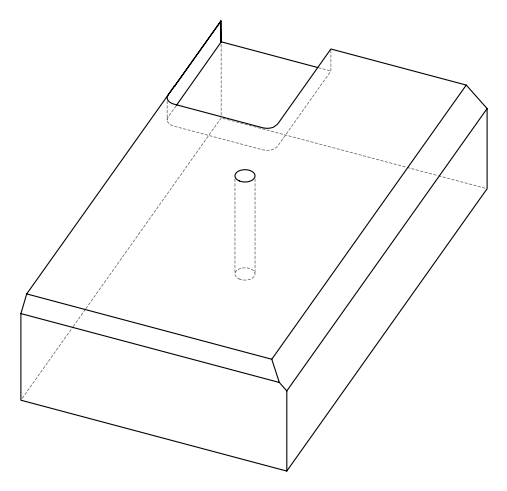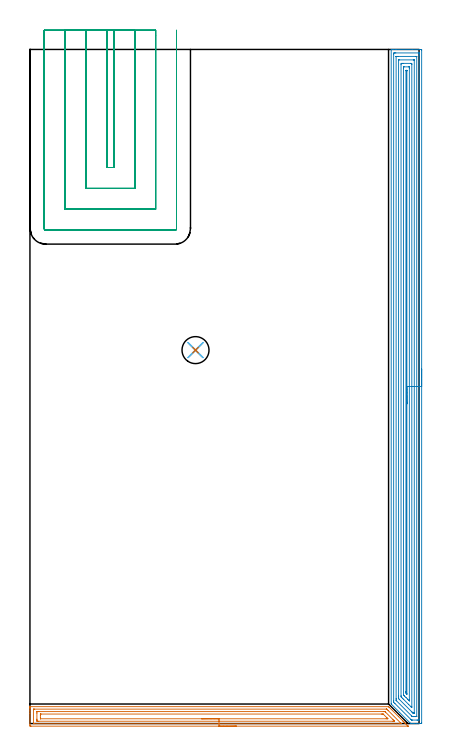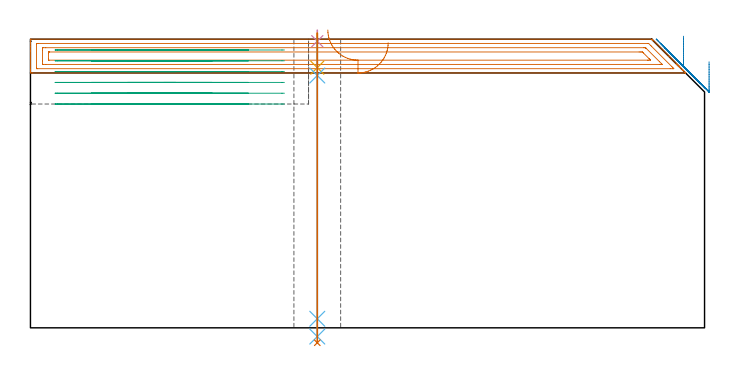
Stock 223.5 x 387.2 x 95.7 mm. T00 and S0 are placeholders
(PLAN: 7 operations, 5 tool changes, 44.1 min)
(1 AREA_MILL | FG_CHAMFER_SURFACE | UGT0205_001 | 7.06 min | 13930 mm3)
(2 AREA_MILL_1 | FG_CHAMFER_SURFACE_1 | UGT0205_001 | 21.69 min | 58509 mm3)
(3 MILL_SLOT | SLOT_PARTIAL_RECTANGULAR | UGT0201_010 | Follow Part, ap 4, ae 75% | 14.4 min | 220468 mm3)
(4 SPOT_DRILL | STEP1HOLE | NXT0321_9005460120000 | 0.03 min | 9 mm3)
(5 DRILL_BLIND_HOLE_INTO_CENTER | STEP1HOLE | UGT0301_185 | 0.05 min | 256 mm3)
(6 GUN_DRILL_THROUGH_HOLE | STEP1HOLE | UGT0307_002 | 0.47 min | 2441 mm3)
(7 SPADE_DRILL_TO_ENLARGE_THROUGH_HOLE | STEP1HOLE | UGT0306_006 | 0.41 min | 15331 mm3)
(TOOL UGT0205_001 | Chamfer Mill 20 x 3 x 45 deg. | D20 FL50 Z2)
(TOOL UGT0201_010 | End Mill 16 mm | D16 FL22 Z2)
(TOOL NXT0321_9005460120000 | NC Spot Drill, 142deg, 12mm, Carbide, Uncoated | D12 PA142 FL30 Z2)
(TOOL UGT0301_185 | Twist Drill 6.3 mm | D6.3 PA118 FL61 Z2)
(TOOL UGT0307_002 | Gun Drill 6 mm | D6 PA130 FL24 Z1)
(TOOL UGT0306_006 | Spade Drill 15.5mm | D15.5 PA132 FL10 Z2)
(OP 1 AREA_MILL)
G17 G21 G94 G90
T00 M6
G54
G17 G0 G90 X118.6 Y-1.5 S1061 M3
G43 Z105.7 H0
Z94.5
G94 G1 X118.562 Z93.628 F250.
X118.448 Z92.763
X118.259 Z91.912
X117.997 Z91.08
X117.663 Z90.274
X117.26 Z89.5
X116.792 Z88.764
X116.26 Z88.072
X115.671 Z87.429
X115.028 Z86.839
X114.336 Z86.308
X113.6 Z85.84
X112.826 Z85.437
X112.02 Z85.103
X111.188 Z84.841
X110.336 Z84.652
X109.472 Z84.538
X108.6 Z84.5
X0.606
X0.248 Y-1.498 Z84.501
X0.01 Y-1.493 Z84.504
X0.004 Y-1.147 Z84.851
X0. Y-0.553 Z85.444
Y5.849 Z91.844
Y7.284 Z93.281
Y8.472 Z94.467
Y9.099 Z95.099
Y9.447 Z95.446
X0.002 Y9.575 Z95.567
X0.01 Y9.697 Z95.688
X0.16 Y9.7 Z95.7
X205.884
X205.995 Y9.696 Z95.689
X206.067 Y9.635 Z95.631
X206.33 Y9.371 Z95.37
X206.354 Y9.347 Z95.345
X211.685 Y4.016 Z90.014
X214.225 Y1.477 Z87.473
X214.362 Y1.339 Z87.336
X214.521 Y1.181 Z87.178
X214.663 Y1.039 Z87.035
X214.809 Y0.892 Z86.89
X214.949 Y0.752 Z86.75
X215.1 Y0.602 Z86.597
X215.255 Y0.446 Z86.444
X215.378 Y0.323 Z86.321
X215.538 Y0.165 Z86.16
X216.055 Y-0.355 Z85.645
X216.296 Y-0.595 Z85.403
X216.411 Y-0.709 Z85.287
X216.986 Y-1.285 Z84.714
X217.128 Y-1.428 Z84.571
X217.189 Y-1.488 Z84.509
X217.191 Y-1.496 Z84.502
X217.189 Y-1.499 Z84.499
X108.6 Y-1.5 Z84.5
Y-0.086 Z85.914
X2.391 Y-0.085 Z85.915
X2.199 Y-0.084 Z85.916
X2.048 Y-0.081 Z85.919
X2.016 Y-0.079 Z85.921
X2.01 Y-0.061 Z85.939
X2.006 Y-0.035 Z85.965
X2.001 Y0.11 Z86.11
X2. Y7.981 Z93.981
X2.002 Y8.109 Z94.109
X2.006 Y8.211 Z94.211
X2.01 Y8.273 Z94.273
X2.042 Y8.279 Z94.279
X2.391 Y8.283 Z94.283
X2.582 Y8.285 Z94.285
X204.64
X204.815 Y8.284 Z94.284
X204.903 Y8.281 Z94.281
X204.943 Y8.279 Z94.279
X204.991 Y8.25 Z94.25
X205.651 Y7.598 Z93.598
X205.884 Y7.367 Z93.367
X212.648 Y0.602 Z86.602
X213.024 Y0.224 Z86.224
X213.269 Y-0.031 Z85.969
X213.311 Y-0.079 Z85.921
X213.227 Y-0.081 Z85.919
X213.024 Y-0.084 Z85.916
X212.833 Y-0.085 Z85.915
X212.131 Y-0.086 Z85.914
X108.6
Y1.328 Z87.328
X5.069
X4.326 Y1.33 Z87.33
X4.176 Y1.332 Z87.332
X4.034 Y1.335 Z87.335
X4.01 Y1.477 Z87.477
X4.004 Y1.646 Z87.646
X4. Y2.351 Z88.351
Y2.524 Z88.524
Y6.022 Z92.022
X4.002 Y6.723 Z92.723
X4.004 Y6.81 Z92.81
X4.009 Y6.852 Z92.852
X4.012 Y6.865 Z92.865
X4.03 Y6.867 Z92.867
X4.176 Y6.869 Z92.869
X4.918 Y6.871 Z92.871
X5.069 Y6.872 Z92.872
X203.357 Y6.871 Z92.871
X203.66 Y6.869 Z92.869
X203.861 Y6.866 Z92.866
X203.926 Y6.864 Z92.864
X203.939 Y6.854 Z92.854
X203.968 Y6.829 Z92.829
X204.077 Y6.723 Z92.723
X204.099 Y6.702 Z92.702
X208.561 Y2.24 Z88.24
X209.322 Y1.477 Z87.477
X209.454 Y1.343 Z87.343
Y1.332 Z87.332
X208.712 Y1.329 Z87.329
X208.561
X108.6 Y1.328 Z87.328
Y2.743 Z88.743
X6.131
X6.078 Y2.744 Z88.744
X6.022 Y2.748 Z88.748
X6.01 Y2.75 Z88.75
X6.007 Y2.768 Z88.768
X6.004 Y2.814 Z88.814
X6. Y3.188 Z89.188
Y4.936 Z90.936
Y4.974 Z90.974
X6.004 Y5.393 Z91.393
X6.008 Y5.444 Z91.444
X6.01 Y5.45 Z91.45
X6.025 Y5.453 Z91.453
X6.065 Y5.455 Z91.455
X6.197 Y5.457 Z91.457
X6.361
X201.821
X202.314 Y5.456 Z91.456
X202.717 Y5.453 Z91.453
X202.835 Y5.45 Z91.45
X202.899 Y5.44 Z91.44
X203.023 Y5.321 Z91.321
X203.206 Y5.144 Z91.144
X205.125 Y3.226 Z89.226
X205.253 Y3.095 Z89.095
X205.491 Y2.848 Z88.848
X205.581 Y2.748 Z88.748
X205.554 Y2.747 Z88.747
X205.482 Y2.745 Z88.745
X204.991 Y2.743 Z88.743
X204.591
X108.6
X107.728 Z88.781
X106.864 Z88.895
X106.012 Z89.083
X105.18 Z89.346
X104.374 Z89.68
X103.6 Z90.082
X102.864 Z90.551
X102.172 Z91.082
X101.529 Z91.672
X100.94 Z92.315
X100.408 Z93.007
X99.94 Z93.743
X99.537 Z94.516
X99.203 Z95.322
X98.941 Z96.154
X98.752 Z97.006
X98.638 Z97.871
X98.6 Z98.743
G0 Z105.7
M5
M2
(OP 2 AREA_MILL_1)
G17 G21 G94 G90
T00 M6
G54
G17 G0 G90 X225. Y203.6 S1061 M3
G43 Z105.7 H0
Z88.2
G94 G1 Y203.562 Z87.328 F250.
Y203.448 Z86.464
Y203.259 Z85.612
Y202.997 Z84.78
Y202.663 Z83.974
Y202.26 Z83.2
Y201.791 Z82.464
Y201.26 Z81.772
Y200.671 Z81.129
Y200.028 Z80.54
Y199.336 Z80.009
Y198.6 Z79.54
Y197.826 Z79.137
Y197.02 Z78.803
Y196.188 Z78.541
Y195.336 Z78.352
Y194.472 Z78.238
Y193.6 Z78.2
X224.999 Y0.619 Z78.201
X224.996 Y0.209 Z78.202
X224.992 Y0.01 Z78.205
X224.593 Y0. Z78.603
X221.959 Z81.236
X220.541 Z82.655
X220.202 Z82.993
X219.524 Z83.675
X219.224 Z83.976
X218.782 Y0.001 Z84.41
X218.698 Y0.01 Z84.494
X218.608 Y0.09 Z84.587
X218.554 Y0.145 Z84.644
X218.527 Y0.172 Z84.672
X212.298 Y6.402 Z90.901
X207.621 Y11.079 Z95.578
X207.504 Y11.206 Z95.689
X207.5 Y11.34 Z95.7
Y387.028
X207.502 Y387.19 Z95.688
X207.655 Y387.198 Z95.537
X207.814 Y387.2 Z95.386
X208.107 Z95.093
X208.785 Z94.41
X210.002 Z93.195
X210.541 Z92.653
X219.628 Z83.569
X223.715 Z79.482
X223.985 Z79.212
X224.593 Y387.195 Z78.604
X224.992 Y387.19 Z78.205
X224.996 Y386.991 Z78.202
X224.999 Y386.581 Z78.201
X225. Y193.6 Z78.2
X223.586 Z79.614
X223.585 Y2.538 Z79.615
X223.584 Y2.406 Z79.616
X223.579 Y2.035 Z79.621
X223.227 Y2.009 Z79.973
X222.837 Y2.004 Z80.363
X222.357 Y2. Z80.843
X219.722 Y2.001 Z83.478
X219.324 Y2.006 Z83.876
X219.191 Y2.01 Z84.009
X219.147 Y2.015 Z84.053
X219.111 Y2.047 Z84.089
X219.038 Y2.116 Z84.162
X218.744 Y2.406 Z84.456
X209.663 Y11.487 Z93.537
X208.923 Y12.234 Z94.277
X208.915 Y12.994 Z94.285
Y13.127
Y384.662
X208.916 Y384.794 Z94.284
X208.921 Y385.165 Z94.279
X209.273 Y385.191 Z93.927
X209.663 Y385.196 Z93.537
X210.143 Y385.2 Z93.057
X223.316 Z79.884
X223.509 Y385.197 Z79.691
X223.541 Y385.195 Z79.659
X223.571 Y385.191 Z79.629
X223.579 Y385.152 Z79.621
X223.584 Y384.928 Z79.616
X223.585 Y384.794 Z79.615
X223.586 Y384.032 Z79.614
Y193.6
X222.171 Z81.029
Y4.193
X222.169 Y4.085 Z81.031
X222.167 Y4.032 Z81.033
X222.165 Y4.012 Z81.035
X222.142 Y4.007 Z81.058
X221.959 Y4.003 Z81.241
X221.27 Y4. Z81.93
X220.391 Z82.809
X220.202 Y4.001 Z82.998
X220.013 Y4.003 Z83.187
X219.634 Y4.01 Z83.566
X219.585 Y4.026 Z83.615
X219.56 Y4.047 Z83.64
X219.508 Y4.094 Z83.692
X219.406 Y4.193 Z83.794
X219.324 Y4.275 Z83.876
X210.541 Y13.059 Z92.659
X210.475 Y13.127 Z92.725
X210.405 Y13.207 Z92.795
X210.335 Y13.294 Z92.865
X210.333 Y13.339 Z92.867
X210.329 Y14.021 Z92.871
Y14.237
Y383.007
X210.331 Y383.115 Z92.869
X210.333 Y383.168 Z92.867
X210.335 Y383.188 Z92.865
X210.358 Y383.193 Z92.842
X210.541 Y383.197 Z92.659
X211.23 Y383.2 Z91.97
X211.42 Z91.78
X221.769 Z81.431
X221.959 Y383.197 Z81.241
X222.147 Y383.191 Z81.053
X222.165 Y383.189 Z81.035
X222.167 Y383.174 Z81.033
X222.17 Y383.137 Z81.03
X222.171 Y383.079 Z81.029
X222.172 Y383.007 Z81.028
X222.171 Y193.6 Z81.029
X220.757 Z82.443
Y6.309
X220.755 Y6.12 Z82.445
X220.753 Y6.052 Z82.447
X220.751 Y6.019 Z82.449
X220.737 Y6.01 Z82.463
X220.182 Y6.001 Z83.018
X220.075 Y6.009 Z83.125
X220.049 Y6.012 Z83.151
X219.915 Y6.14 Z83.285
X219.741 Y6.31 Z83.459
X219.468 Y6.581 Z83.732
X219.324 Y6.725 Z83.876
X212.298 Y13.752 Z90.902
X212.031 Y14.021 Z91.169
X211.756 Y14.305 Z91.444
X211.749 Y14.579 Z91.451
X211.745 Y14.914 Z91.455
X211.743 Y15.478 Z91.457
Y15.807
Y380.891
X211.745 Y381.08 Z91.455
X211.747 Y381.148 Z91.453
X211.749 Y381.181 Z91.451
X211.763 Y381.19 Z91.437
X212.318 Y381.2 Z90.882
X220.222 Z82.978
X220.631 Y381.196 Z82.569
X220.732 Y381.192 Z82.468
X220.751 Y381.189 Z82.449
X220.753 Y381.174 Z82.447
X220.755 Y381.139 Z82.445
X220.757 Y381.06 Z82.443
Y193.6
X219.343 Z83.857
Y9.553
X219.342 Y9.535 Z83.858
X219.324 Y9.186 Z83.876
X218.948 Y9.553 Z84.252
X217.567 Y10.931 Z85.633
X214.477 Y14.021 Z88.723
X214.054 Y14.444 Z89.146
X213.587 Y14.914 Z89.613
X213.176 Y15.334 Z90.024
X213.158 Y15.807 Z90.042
X213.157 Y15.827 Z90.043
Y378.559
X213.176 Y379.19 Z90.024
X213.409 Y379.197 Z89.791
X214.054 Y379.2 Z89.146
X214.284 Z88.916
X218.676 Y379.199 Z84.524
X219.324 Y379.19 Z83.876
X219.343 Y378.54 Z83.858
Y378.521 Z83.857
Y193.6
X217.929 Z85.271
Y13.653
X217.926 Y13.127 Z85.274
X217.925 Y13.044 Z85.275
X217.924 Y13.039 Z85.276
X217.901 Y13.058 Z85.299
X217.823 Y13.127 Z85.377
X217.567 Y13.381 Z85.633
X216.927 Y14.021 Z86.273
X216.033 Y14.914 Z87.167
X215.14 Y15.807 Z88.06
X214.933 Y16.017 Z88.267
X214.596 Y16.362 Z88.604
X214.578 Y16.382 Z88.622
X214.575 Y16.415 Z88.625
X214.573 Y16.48 Z88.627
X214.571 Y16.578 Z88.629
Y16.701
Y376.227
X214.572 Y376.753 Z88.628
X214.575 Y377.117 Z88.625
X214.578 Y377.171 Z88.622
X214.581 Y377.19 Z88.619
X214.604 Y377.192 Z88.596
X214.713 Y377.196 Z88.487
X214.933 Y377.199 Z88.267
X217.714 Z85.486
X217.831 Y377.196 Z85.369
X217.908 Y377.191 Z85.292
X217.922 Y377.188 Z85.278
X217.924 Y377.169 Z85.276
X217.926 Y377.121 Z85.274
X217.928 Y376.753 Z85.272
X217.929 Y376.385 Z85.271
Y193.6
X216.515 Z86.685
X216.514 Y17.056 Z86.686
X216.513 Y16.957 Z86.687
X216.511 Y16.917 Z86.689
X216.51 Y16.912 Z86.69
X216.282 Y17.115 Z86.918
X215.992 Y17.41 Z87.208
X215.989 Y17.594 Z87.211
X215.987 Y17.772 Z87.213
X215.985 Y18.31 Z87.215
Y18.488
X215.986 Y374.966 Z87.214
X215.988 Y375.101 Z87.212
X215.991 Y375.167 Z87.209
X215.994 Y375.19 Z87.206
X216.021 Y375.192 Z87.179
X216.135 Y375.196 Z87.065
X216.461 Y375.198 Z86.739
X216.494 Y375.194 Z86.706
X216.504 Y375.191 Z86.696
X216.508 Y375.15 Z86.692
X216.513 Y374.966 Z86.687
X216.514 Y374.789 Z86.686
X216.515 Y193.6 Z86.685
Y192.728 Z86.723
Y191.863 Z86.837
Y191.012 Z87.026
Y190.18 Z87.288
Y189.374 Z87.622
Y188.6 Z88.025
Y187.864 Z88.494
Y187.172 Z89.025
Y186.529 Z89.614
Y185.94 Z90.257
Y185.408 Z90.95
Y184.94 Z91.685
Y184.537 Z92.459
Y184.203 Z93.265
Y183.941 Z94.097
Y183.752 Z94.949
Y183.638 Z95.814
Y183.6 Z96.685
G0 Z105.7
M5
M2
(OP 3 MILL_SLOT)
G17 G21 G94 G90
T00 M6
G54
G17 G0 G90 X44.2 Y398.2 S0 M3
G43 Z105.7 H0
Z92.117
G94 G1 Y395.2 F250.
Y319.4 F500.
X48.2
Y395.2
Y398.2 F250.
X32.2
Y395.2
Y307.4 F500.
X60.2
Y395.2
Y398.2 F250.
X20.2
Y395.2
Y295.4 F500.
X72.2
Y395.2
Y398.2 F250.
X8.2
Y395.2
Y284.2 F500.
G3 X9. Y283.4 R0.8
G1 X83.4
G3 X84.2 Y284.2 R0.8
G1 Y395.2
Y398.2 F250.
G0 X44.2 Z88.533
G1 Y395.2
Y319.4 F500.
X48.2
Y395.2
Y398.2 F250.
X32.2
Y395.2
Y307.4 F500.
X60.2
Y395.2
Y398.2 F250.
X20.2
Y395.2
Y295.4 F500.
X72.2
Y395.2
Y398.2 F250.
X8.2
Y395.2
Y284.2 F500.
G3 X9. Y283.4 R0.8
G1 X83.4
G3 X84.2 Y284.2 R0.8
G1 Y395.2
Y398.2 F250.
G0 X44.2 Z84.95
G1 Y395.2
Y319.4 F500.
X48.2
Y395.2
Y398.2 F250.
X32.2
Y395.2
Y307.4 F500.
X60.2
Y395.2
Y398.2 F250.
X20.2
Y395.2
Y295.4 F500.
X72.2
Y395.2
Y398.2 F250.
X8.2
Y395.2
Y284.2 F500.
G3 X9. Y283.4 R0.8
G1 X83.4
G3 X84.2 Y284.2 R0.8
G1 Y395.2
Y398.2 F250.
G0 X44.2 Z81.367
G1 Y395.2
Y319.4 F500.
X48.2
Y395.2
Y398.2 F250.
X32.2
Y395.2
Y307.4 F500.
X60.2
Y395.2
Y398.2 F250.
X20.2
Y395.2
Y295.4 F500.
X72.2
Y395.2
Y398.2 F250.
X8.2
Y395.2
Y284.2 F500.
G3 X9. Y283.4 R0.8
G1 X83.4
G3 X84.2 Y284.2 R0.8
G1 Y395.2
Y398.2 F250.
G0 X44.2 Z77.783
G1 Y395.2
Y319.4 F500.
X48.2
Y395.2
Y398.2 F250.
X32.2
Y395.2
Y307.4 F500.
X60.2
Y395.2
Y398.2 F250.
X20.2
Y395.2
Y295.4 F500.
X72.2
Y395.2
Y398.2 F250.
X8.2
Y395.2
Y284.2 F500.
G3 X9. Y283.4 R0.8
G1 X83.4
G3 X84.2 Y284.2 R0.8
G1 Y395.2
Y398.2 F250.
G0 X44.2 Z74.2
G1 Y395.2
Y319.4 F500.
X48.2
Y395.2
Y398.2 F250.
X32.2
Y395.2
Y307.4 F500.
X60.2
Y395.2
Y398.2 F250.
X20.2
Y395.2
Y295.4 F500.
X72.2
Y395.2
Y398.2 F250.
X8.2
Y395.2
Y284.2 F500.
G3 X9. Y283.4 R0.8
G1 X83.4
G3 X84.2 Y284.2 R0.8
G1 Y395.2
Y398.2 F250.
G0 Z105.7
M5
M2
(OP 4 SPOT_DRILL)
G17 G21 G94 G90
T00 M6
G54
G17 G0 G90 X95.1 Y214.5 S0 M3
G43 Z105.7 H0
G94 G81 G98 Z95.029 F250. R98.7
G80
M5
M2
(OP 5 DRILL_BLIND_HOLE_INTO_CENTER)
G17 G21 G94 G90
T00 M6
G54
G17 G0 G90 X95.1 Y214.5 S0 M3
G43 Z105.7 H0
G94 G81 G98 Z86.25 F250. R97.7
G80
M5
M2
(OP 6 GUN_DRILL_THROUGH_HOLE)
G17 G21 G94 G90
T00 M6
G54
G17 G0 G90 X95.1 Y214.5 M8
G43 Z105.7 H0
Z96.243
S716 M3
G94 G1 Z83.654 F125. M26
G4 X.084
Z3. F250.
G4 X.084
Z-2.899 F125.
G4 X.084
M5
M9
G0 Z96.243
Z105.7
M2
(OP 7 SPADE_DRILL_TO_ENLARGE_THROUGH_HOLE)
G17 G21 G94 G90
T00 M6
G54
G17 G0 G90 X95.1 Y214.5 S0 M3
G43 Z105.7 H0
G94 G73 G98 Z-4.951 F250. Q14.379 R97.7
G80
M5
M2
